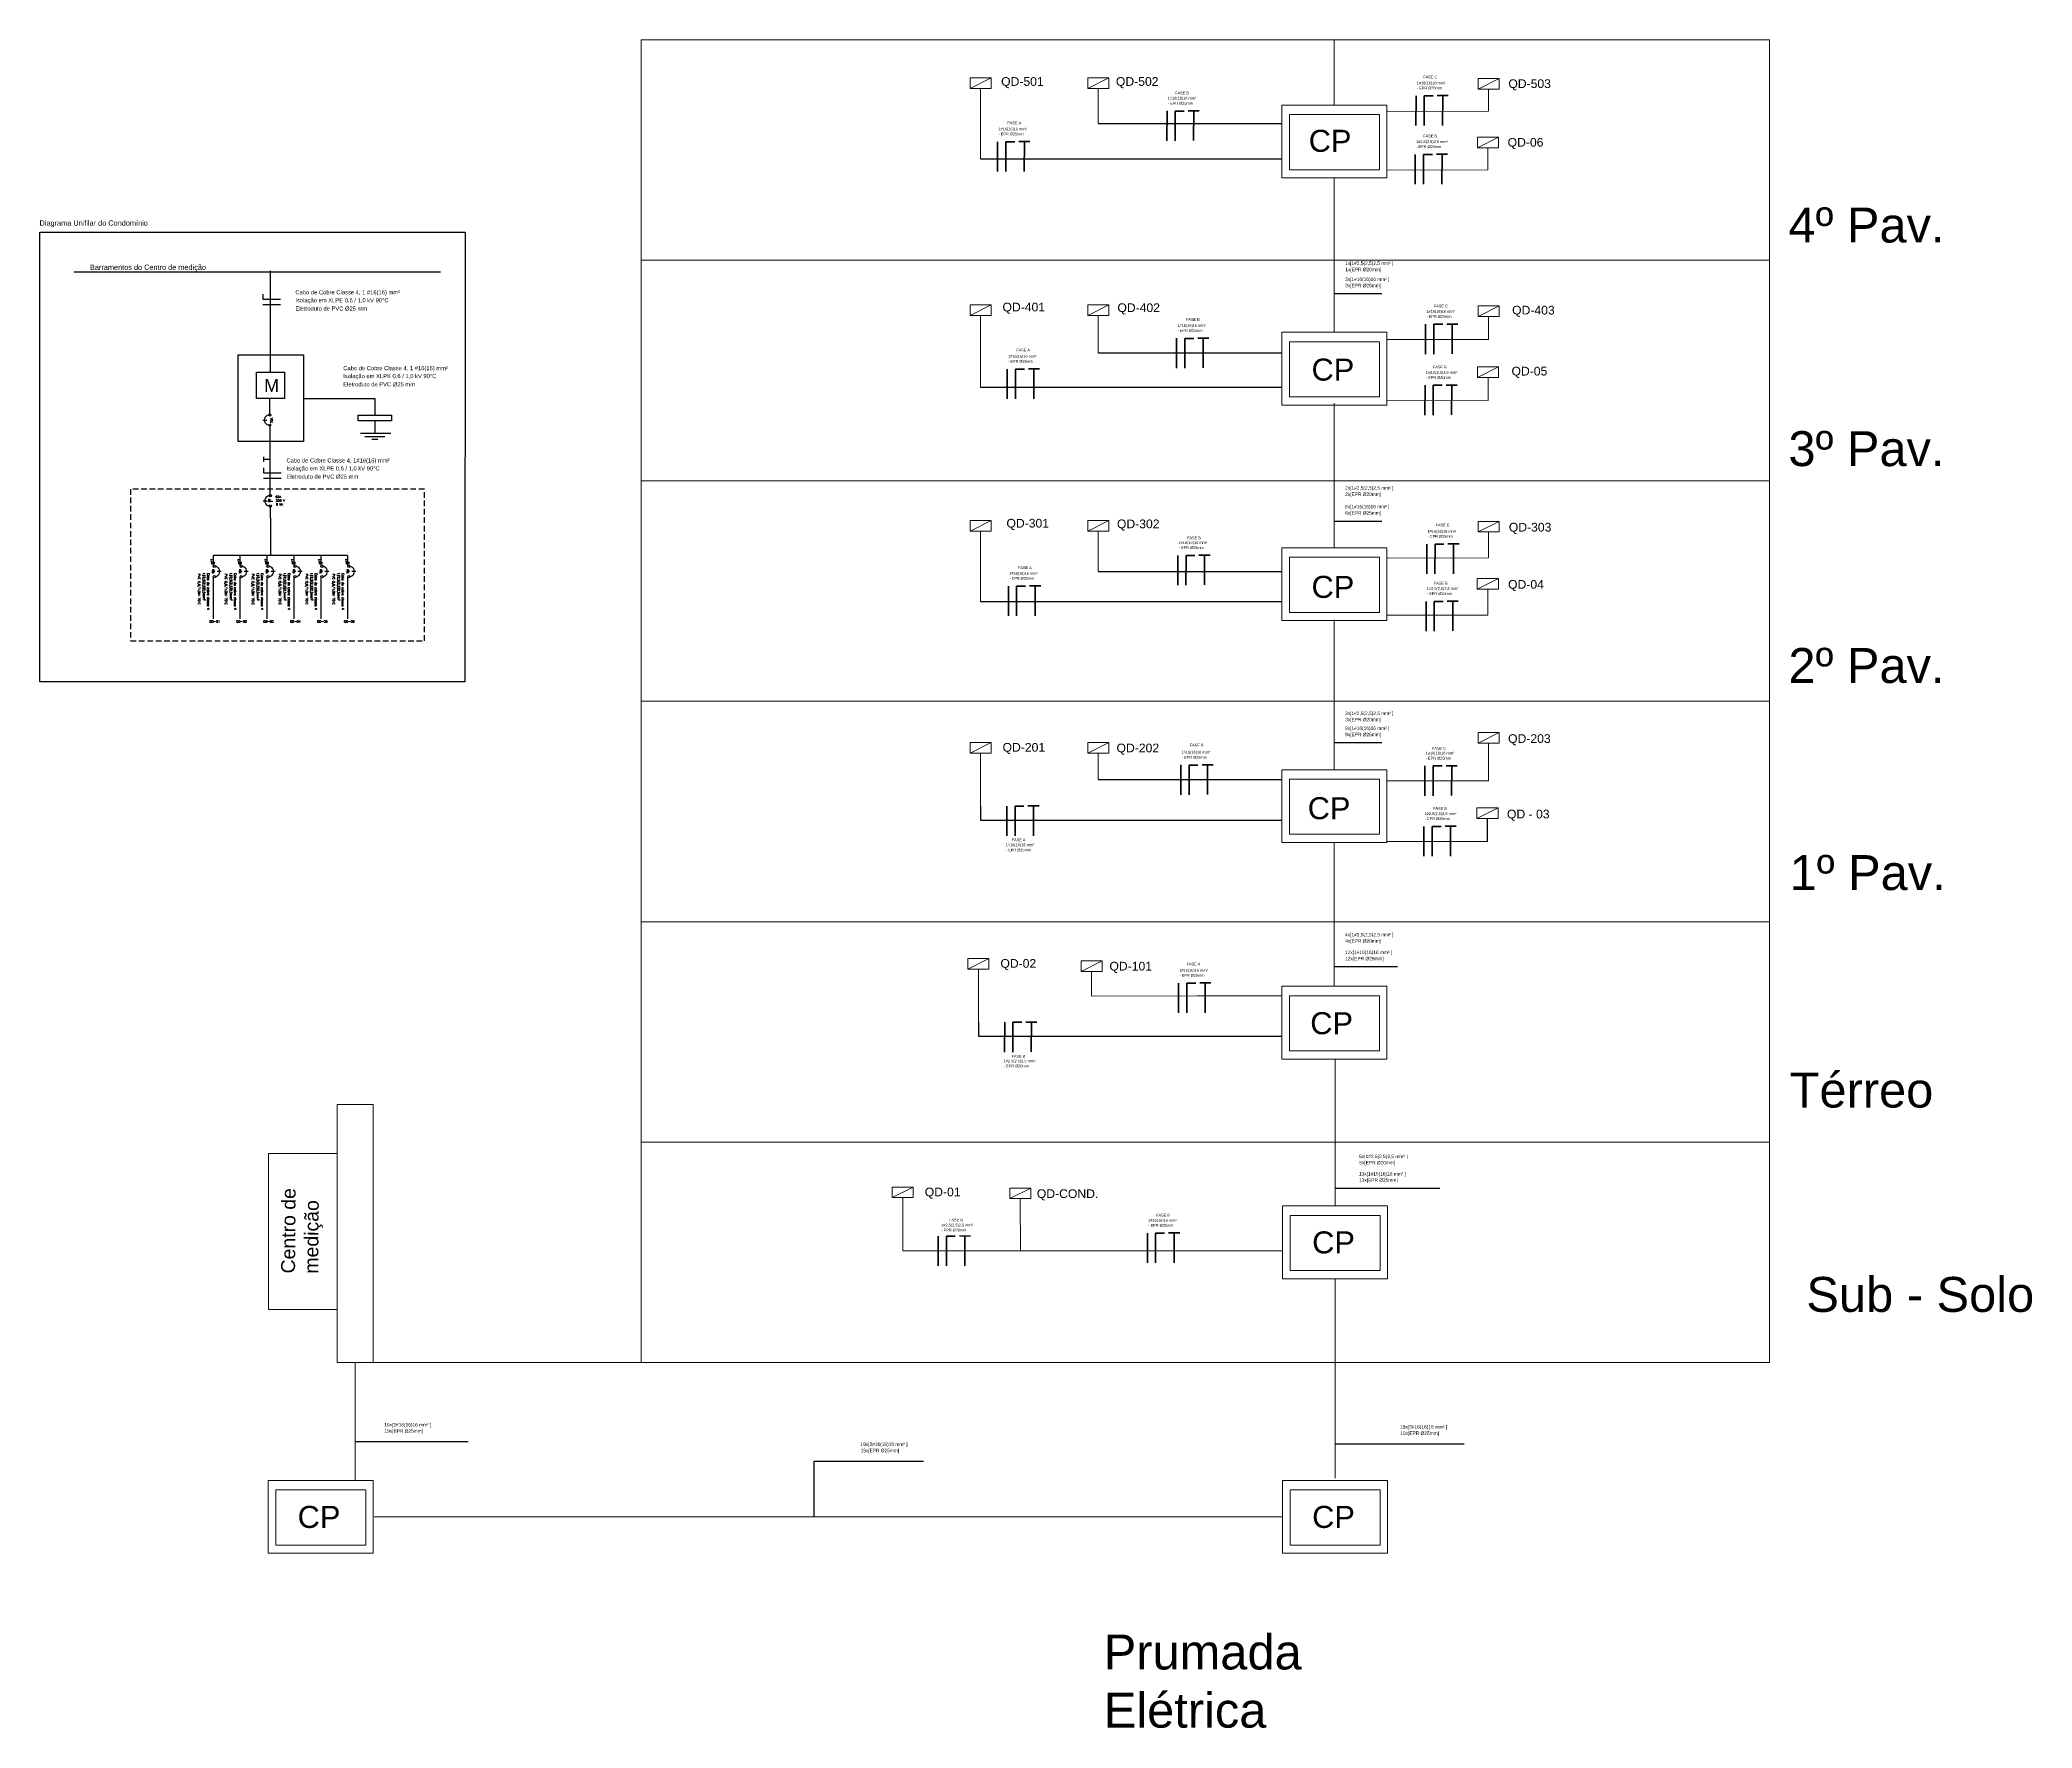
# Model space of a CAD drawing. Header units: millimetres. Extents: x 2991 to 3503, y 2795 to 2987.
# Drawn here: x 3152.8 to 3241.6, y 2794.7 to 2870 of the extents above; entities that cross this region are included whole.
import ezdxf

# ---------------------------------------------------------------- set-up
doc = ezdxf.new("R2010")
doc.units = ezdxf.units.MM
doc.linetypes.add('HIDDEN', pattern=[0.375, 0.25, -0.125])
for name, color, linetype in [('020', 4, 'Continuous'), ('ESCO_37_TOMADAS', 3, 'Continuous'), ('ESCO_50_ELET_ILUMINAÇÃO_TOMADAS', 1, 'Continuous'), ('ILUMINAÇÃO', 3, 'Continuous'), ('Pranchas', 3, 'Continuous'), ('PTF', 1, 'Continuous'), ('split', 210, 'Continuous'), ('TET', 172, 'Continuous')]:
    doc.layers.add(name, color=color, linetype=linetype)
doc.layers.add('IND', color=7, linetype='Continuous', lineweight=13)
doc.layers.add('LEGENDAS', color=7, linetype='Continuous', lineweight=20)
doc.styles.add('romans', font='romans')
doc.styles.get("Standard").update_dxf_attribs({"font": ''})
doc.styles.get('Standard').set_extended_font_data('Arial')

msp = doc.modelspace()

# ---------------------------------------------------------------- linework, layer by layer
at = {"color": 1, "lineweight": 60}
for p, q in [((3214.121, 2867.509), (3214.118, 2866.181)), ((3214.487, 2867.508), (3214.484, 2866.18)), ((3214.487, 2867.508), (3214.884, 2867.508)), ((3215.063, 2867.518), (3215.558, 2867.517)), ((3215.311, 2867.517), (3215.308, 2866.189)), ((3203.02, 2866.834), (3203.017, 2865.506)), ((3203.386, 2866.833), (3203.384, 2865.505)), ((3203.386, 2866.833), (3203.783, 2866.832)), ((3203.963, 2866.843), (3204.458, 2866.842)), ((3204.21, 2866.842), (3204.207, 2865.514)), ((3195.47, 2865.463), (3195.467, 2864.135)), ((3195.836, 2865.462), (3195.834, 2864.134)), ((3195.836, 2865.462), (3196.233, 2865.461)), ((3196.413, 2865.472), (3196.908, 2865.471)), ((3196.66, 2865.471), (3196.657, 2864.143)), ((3214.089, 2864.894), (3214.087, 2863.566)), ((3214.456, 2864.893), (3214.453, 2863.565)), ((3214.456, 2864.893), (3214.853, 2864.892)), ((3215.032, 2864.903), (3215.527, 2864.902)), ((3215.28, 2864.902), (3215.277, 2863.574)), ((3214.548, 2857.324), (3214.546, 2855.995)), ((3214.915, 2857.323), (3214.912, 2855.995)), ((3214.915, 2857.323), (3215.312, 2857.322)), ((3215.491, 2857.333), (3215.986, 2857.332)), ((3215.739, 2857.332), (3215.736, 2856.004)), ((3203.448, 2856.698), (3203.445, 2855.37)), ((3203.814, 2856.697), (3203.811, 2855.369)), ((3203.814, 2856.697), (3204.211, 2856.697)), ((3204.39, 2856.707), (3204.885, 2856.706)), ((3204.638, 2856.706), (3204.635, 2855.378)), ((3195.898, 2855.327), (3195.895, 2853.999)), ((3196.264, 2855.326), (3196.261, 2853.998)), ((3196.264, 2855.326), (3196.661, 2855.326)), ((3196.84, 2855.336), (3197.335, 2855.335)), ((3197.088, 2855.335), (3197.085, 2854.007)), ((3214.522, 2854.604), (3214.52, 2853.276)), ((3214.889, 2854.603), (3214.886, 2853.275)), ((3214.889, 2854.603), (3215.286, 2854.602)), ((3215.465, 2854.613), (3215.96, 2854.612)), ((3215.713, 2854.612), (3215.71, 2853.284)), ((3214.602, 2847.521), (3214.6, 2846.193)), ((3214.969, 2847.52), (3214.966, 2846.192)), ((3214.969, 2847.521), (3215.366, 2847.52)), ((3215.545, 2847.53), (3216.04, 2847.529)), ((3215.793, 2847.53), (3215.79, 2846.201)), ((3203.502, 2847.019), (3203.499, 2845.691)), ((3203.868, 2847.019), (3203.865, 2845.691)), ((3203.868, 2847.019), (3204.265, 2847.018)), ((3204.444, 2847.028), (3204.939, 2847.027)), ((3204.692, 2847.028), (3204.689, 2845.7)), ((3195.952, 2845.648), (3195.949, 2844.32)), ((3196.318, 2845.648), (3196.315, 2844.32)), ((3196.318, 2845.648), (3196.715, 2845.647)), ((3196.894, 2845.657), (3197.389, 2845.656)), ((3197.142, 2845.657), (3197.139, 2844.329)), ((3214.569, 2844.971), (3214.566, 2843.643)), ((3214.935, 2844.97), (3214.933, 2843.642)), ((3214.935, 2844.97), (3215.332, 2844.969)), ((3215.512, 2844.98), (3216.007, 2844.979)), ((3215.759, 2844.979), (3215.756, 2843.651)), ((3203.638, 2837.674), (3203.635, 2836.346)), ((3204.004, 2837.673), (3204.002, 2836.345)), ((3204.004, 2837.673), (3204.401, 2837.672)), ((3204.581, 2837.683), (3205.076, 2837.682)), ((3204.828, 2837.682), (3204.825, 2836.354)), ((3215.463, 2837.64), (3215.958, 2837.639)), ((3215.711, 2837.64), (3215.708, 2836.312)), ((3214.521, 2837.631), (3214.518, 2836.303)), ((3214.887, 2837.631), (3214.884, 2836.302)), ((3214.887, 2837.631), (3215.284, 2837.63)), ((3195.88, 2835.84), (3195.878, 2834.512)), ((3196.247, 2835.839), (3196.244, 2834.511)), ((3196.246, 2835.839), (3196.644, 2835.838)), ((3196.823, 2835.849), (3197.318, 2835.848)), ((3197.071, 2835.848), (3197.068, 2834.52)), ((3214.471, 2834.934), (3214.468, 2833.606)), ((3214.837, 2834.933), (3214.835, 2833.605)), ((3214.837, 2834.933), (3215.235, 2834.933)), ((3215.414, 2834.943), (3215.909, 2834.942)), ((3215.661, 2834.942), (3215.658, 2833.614)), ((3203.534, 2827.95), (3203.531, 2826.622)), ((3203.901, 2827.95), (3203.898, 2826.621)), ((3203.9, 2827.95), (3204.298, 2827.949)), ((3204.477, 2827.959), (3204.972, 2827.958)), ((3204.725, 2827.959), (3204.722, 2826.631)), ((3195.784, 2826.205), (3195.781, 2824.877)), ((3196.15, 2826.204), (3196.147, 2824.876)), ((3196.15, 2826.204), (3196.547, 2826.204)), ((3196.726, 2826.214), (3197.221, 2826.213)), ((3196.974, 2826.213), (3196.971, 2824.885)), ((3192.821, 2816.666), (3192.818, 2815.338)), ((3193.187, 2816.665), (3193.185, 2815.337)), ((3193.187, 2816.666), (3193.584, 2816.665)), ((3193.764, 2816.675), (3194.259, 2816.674)), ((3194.011, 2816.675), (3194.008, 2815.346)), ((3202.147, 2816.804), (3202.144, 2815.475)), ((3202.513, 2816.803), (3202.511, 2815.475)), ((3202.513, 2816.803), (3202.91, 2816.802)), ((3203.09, 2816.813), (3203.585, 2816.812)), ((3203.337, 2816.812), (3203.334, 2815.484))]:
    msp.add_line(p, q, dxfattribs=at)
at = {"color": 6}
for p, q in [((3162.713, 2853.056), (3162.897, 2853.056)), ((3162.733, 2849.454), (3162.917, 2849.454)), ((3163.054, 2848.697), (3163.054, 2849.207)), ((3166.492, 2847.012), (3160.492, 2847.012)), ((3160.492, 2847.012), (3160.492, 2846.532)), ((3161.692, 2847.012), (3161.692, 2846.532)), ((3162.892, 2847.012), (3162.892, 2846.532)), ((3164.092, 2847.012), (3164.092, 2846.532)), ((3165.292, 2847.012), (3165.292, 2846.532)), ((3166.492, 2847.012), (3166.492, 2846.532)), ((3160.492, 2846.068), (3160.492, 2844.192)), ((3160.861, 2846.307), (3160.677, 2846.307)), ((3161.692, 2846.068), (3161.692, 2844.192)), ((3162.061, 2846.307), (3161.877, 2846.307)), ((3162.892, 2846.068), (3162.892, 2844.192)), ((3163.261, 2846.307), (3163.077, 2846.307)), ((3164.092, 2846.068), (3164.092, 2844.192)), ((3164.461, 2846.307), (3164.277, 2846.307)), ((3165.292, 2846.068), (3165.292, 2844.192)), ((3165.661, 2846.307), (3165.477, 2846.307)), ((3166.492, 2846.068), (3166.492, 2844.192)), ((3166.861, 2846.307), (3166.677, 2846.307))]:
    msp.add_line(p, q, dxfattribs=at)
at = {"color": 7, "linetype": 'HIDDEN'}
for p, q in [((3169.914, 2849.977), (3156.816, 2849.977)), ((3156.816, 2849.977), (3156.816, 2843.217)), ((3169.914, 2843.217), (3169.914, 2849.977)), ((3156.816, 2843.217), (3169.914, 2843.217))]:
    msp.add_line(p, q, dxfattribs=at)
at = {"color": 7}
for centre in [(3163.026, 2853.284), (3163.026, 2852.827), (3163.046, 2849.682), (3163.046, 2849.225), (3160.548, 2846.532), (3161.748, 2846.532), (3162.948, 2846.532), (3164.148, 2846.532), (3165.348, 2846.532), (3166.548, 2846.532), (3160.548, 2846.076), (3161.748, 2846.076), (3162.948, 2846.076), (3164.148, 2846.076), (3165.348, 2846.076), (3166.548, 2846.076)]:
    msp.add_circle(centre, 0.0505, dxfattribs=at)
at = {"color": 4}
for centre, start, end in [((3163.007, 2853.056), 89.86556, 270.13403), ((3163.027, 2849.454), 89.86556, 270.13403), ((3160.568, 2846.304), 269.86556, 90.13403), ((3161.768, 2846.304), 269.86556, 90.13403), ((3162.968, 2846.304), 269.86556, 90.13403), ((3164.168, 2846.304), 269.86556, 90.13403), ((3165.368, 2846.304), 269.86556, 90.13403), ((3166.568, 2846.304), 269.86556, 90.13403)]:
    msp.add_arc(centre, 0.228, start, end, dxfattribs=at)
at = {"layer": '020', "lineweight": 9, "ltscale": 0.5}
for p, q in [((3194.239, 2867.843), (3195.176, 2868.313)), ((3195.176, 2868.313), (3194.239, 2868.313)), ((3194.239, 2868.313), (3194.239, 2867.843)), ((3194.239, 2867.843), (3195.176, 2867.843)), ((3195.176, 2867.843), (3195.176, 2868.313)), ((3199.485, 2867.843), (3200.422, 2868.313)), ((3200.422, 2868.313), (3199.485, 2868.313)), ((3199.485, 2868.313), (3199.485, 2867.843)), ((3199.485, 2867.843), (3200.422, 2867.843)), ((3200.422, 2867.843), (3200.422, 2868.313)), ((3216.888, 2867.805), (3217.825, 2868.275)), ((3217.825, 2868.275), (3216.888, 2868.275)), ((3216.888, 2868.275), (3216.888, 2867.805)), ((3217.825, 2867.805), (3217.825, 2868.275)), ((3216.888, 2867.805), (3217.825, 2867.805)), ((3216.856, 2865.19), (3217.793, 2865.66)), ((3217.793, 2865.66), (3216.856, 2865.66)), ((3216.856, 2865.66), (3216.856, 2865.19)), ((3216.856, 2865.19), (3217.793, 2865.19)), ((3217.793, 2865.19), (3217.793, 2865.66)), ((3194.239, 2857.715), (3195.176, 2858.185)), ((3195.176, 2858.185), (3194.239, 2858.185)), ((3194.239, 2858.185), (3194.239, 2857.715)), ((3195.176, 2857.715), (3195.176, 2858.185)), ((3199.485, 2857.715), (3200.422, 2858.185)), ((3200.422, 2858.185), (3199.485, 2858.185)), ((3199.485, 2858.185), (3199.485, 2857.715)), ((3200.422, 2857.715), (3200.422, 2858.185)), ((3216.888, 2857.676), (3217.825, 2858.146)), ((3217.825, 2858.146), (3216.888, 2858.146)), ((3216.888, 2858.146), (3216.888, 2857.676)), ((3217.825, 2857.676), (3217.825, 2858.146)), ((3194.239, 2857.715), (3195.176, 2857.715)), ((3199.485, 2857.715), (3200.422, 2857.715)), ((3216.888, 2857.676), (3217.825, 2857.676)), ((3216.862, 2854.957), (3217.799, 2855.427)), ((3217.799, 2855.427), (3216.862, 2855.427)), ((3216.862, 2855.427), (3216.862, 2854.957)), ((3217.799, 2854.957), (3217.799, 2855.427)), ((3216.862, 2854.957), (3217.799, 2854.957)), ((3194.239, 2848.104), (3195.176, 2848.574)), ((3195.176, 2848.574), (3194.239, 2848.574)), ((3194.239, 2848.574), (3194.239, 2848.104)), ((3195.176, 2848.104), (3195.176, 2848.574)), ((3199.485, 2848.104), (3200.422, 2848.574)), ((3200.422, 2848.574), (3199.485, 2848.574)), ((3199.485, 2848.574), (3199.485, 2848.104)), ((3200.422, 2848.104), (3200.422, 2848.574)), ((3216.888, 2848.066), (3217.825, 2848.536)), ((3217.825, 2848.536), (3216.888, 2848.536)), ((3216.888, 2848.536), (3216.888, 2848.066)), ((3217.825, 2848.066), (3217.825, 2848.536)), ((3194.239, 2848.104), (3195.176, 2848.104)), ((3199.485, 2848.104), (3200.422, 2848.104)), ((3216.888, 2848.066), (3217.825, 2848.066)), ((3216.854, 2845.516), (3217.791, 2845.986)), ((3217.791, 2845.986), (3216.854, 2845.986)), ((3216.854, 2845.986), (3216.854, 2845.516)), ((3217.791, 2845.516), (3217.791, 2845.986)), ((3216.854, 2845.516), (3217.791, 2845.516)), ((3194.239, 2838.209), (3195.176, 2838.679)), ((3195.176, 2838.679), (3194.239, 2838.679)), ((3194.239, 2838.679), (3194.239, 2838.209)), ((3195.176, 2838.209), (3195.176, 2838.679)), ((3199.485, 2838.209), (3200.422, 2838.679)), ((3200.422, 2838.679), (3199.485, 2838.679)), ((3199.485, 2838.679), (3199.485, 2838.209)), ((3200.422, 2838.209), (3200.422, 2838.679)), ((3216.888, 2838.654), (3217.825, 2839.124)), ((3217.825, 2839.124), (3216.888, 2839.124)), ((3216.888, 2839.124), (3216.888, 2838.654)), ((3216.888, 2838.654), (3217.825, 2838.654)), ((3217.825, 2838.654), (3217.825, 2839.124)), ((3194.239, 2838.209), (3195.176, 2838.209)), ((3199.485, 2838.209), (3200.422, 2838.209)), ((3216.839, 2835.289), (3217.777, 2835.759)), ((3217.777, 2835.759), (3216.839, 2835.759)), ((3216.839, 2835.759), (3216.839, 2835.289)), ((3216.839, 2835.289), (3217.777, 2835.289)), ((3217.777, 2835.289), (3217.777, 2835.759)), ((3194.143, 2828.574), (3195.08, 2829.044)), ((3195.08, 2829.044), (3194.143, 2829.044)), ((3194.143, 2829.044), (3194.143, 2828.574)), ((3195.08, 2828.574), (3195.08, 2829.044)), ((3199.192, 2828.467), (3200.129, 2828.937)), ((3200.129, 2828.937), (3199.192, 2828.937)), ((3199.192, 2828.937), (3199.192, 2828.467)), ((3200.129, 2828.467), (3200.129, 2828.937)), ((3194.143, 2828.574), (3195.08, 2828.574)), ((3199.192, 2828.467), (3200.129, 2828.467)), ((3190.77, 2818.384), (3191.707, 2818.854)), ((3191.707, 2818.854), (3190.77, 2818.854)), ((3190.77, 2818.854), (3190.77, 2818.384)), ((3190.77, 2818.384), (3191.707, 2818.384)), ((3191.707, 2818.384), (3191.707, 2818.854)), ((3196.008, 2818.341), (3196.945, 2818.811)), ((3196.945, 2818.811), (3196.008, 2818.811)), ((3196.008, 2818.811), (3196.008, 2818.341)), ((3196.008, 2818.341), (3196.945, 2818.341)), ((3196.945, 2818.341), (3196.945, 2818.811))]:
    msp.add_line(p, q, dxfattribs=at)
at = {"layer": 'ESCO_37_TOMADAS'}
for p, q in [((3154.291, 2859.66), (3170.628, 2859.66)), ((3163.055, 2855.196), (3163.055, 2859.709)), ((3162.717, 2858.66), (3162.717, 2858.441)), ((3162.717, 2858.441), (3163.505, 2858.441)), ((3162.717, 2858.201), (3163.505, 2858.201)), ((3163.026, 2853.284), (3163.026, 2854.022)), ((3162.746, 2851.414), (3162.746, 2851.304)), ((3162.746, 2851.304), (3163.027, 2851.304)), ((3162.746, 2850.918), (3162.746, 2850.7)), ((3162.746, 2850.7), (3163.534, 2850.7)), ((3162.746, 2850.459), (3163.534, 2850.459)), ((3163.054, 2848.697), (3163.054, 2847.012)), ((3160.411, 2846.794), (3160.411, 2846.852)), ((3160.492, 2846.823), (3160.411, 2846.823)), ((3160.411, 2846.823), (3160.411, 2846.794)), ((3160.411, 2846.76), (3160.411, 2846.715)), ((3160.411, 2846.715), (3160.574, 2846.715)), ((3160.411, 2846.665), (3160.574, 2846.665)), ((3161.611, 2846.794), (3161.611, 2846.852)), ((3161.692, 2846.823), (3161.611, 2846.823)), ((3161.611, 2846.823), (3161.611, 2846.794)), ((3161.611, 2846.76), (3161.611, 2846.715)), ((3161.611, 2846.715), (3161.774, 2846.715)), ((3161.611, 2846.665), (3161.774, 2846.665)), ((3162.811, 2846.794), (3162.811, 2846.852)), ((3162.892, 2846.823), (3162.811, 2846.823)), ((3162.811, 2846.823), (3162.811, 2846.794)), ((3162.811, 2846.76), (3162.811, 2846.715)), ((3162.811, 2846.715), (3162.974, 2846.715)), ((3162.811, 2846.665), (3162.974, 2846.665)), ((3164.011, 2846.794), (3164.011, 2846.852)), ((3164.092, 2846.823), (3164.011, 2846.823)), ((3164.011, 2846.823), (3164.011, 2846.794)), ((3164.011, 2846.76), (3164.011, 2846.715)), ((3164.011, 2846.715), (3164.174, 2846.715)), ((3164.011, 2846.665), (3164.174, 2846.665)), ((3165.211, 2846.794), (3165.211, 2846.852)), ((3165.292, 2846.823), (3165.211, 2846.823)), ((3165.211, 2846.823), (3165.211, 2846.794)), ((3165.211, 2846.76), (3165.211, 2846.715)), ((3165.211, 2846.715), (3165.374, 2846.715)), ((3165.211, 2846.665), (3165.374, 2846.665)), ((3166.411, 2846.794), (3166.411, 2846.852)), ((3166.492, 2846.823), (3166.411, 2846.823)), ((3166.411, 2846.823), (3166.411, 2846.794)), ((3166.411, 2846.76), (3166.411, 2846.715)), ((3166.411, 2846.715), (3166.574, 2846.715)), ((3166.411, 2846.665), (3166.574, 2846.665))]:
    msp.add_line(p, q, dxfattribs=at)
msp.add_lwpolyline([(3161.619, 2855.966), (3164.529, 2855.966), (3164.529, 2852.097), (3161.619, 2852.097)], close=True, dxfattribs=at)
at = {"layer": 'ESCO_37_TOMADAS', "color": 7}
msp.add_lwpolyline([(3162.429, 2855.196), (3163.681, 2855.196), (3163.681, 2854.022), (3162.429, 2854.022)], close=True, dxfattribs=at)
at = {"layer": 'ILUMINAÇÃO', "color": 3}
for p, q in [((3210.477, 2858.691), (3212.597, 2858.691)), ((3210.477, 2848.549), (3212.597, 2848.549)), ((3210.477, 2838.673), (3212.597, 2838.673)), ((3210.477, 2828.683), (3213.295, 2828.683)), ((3210.511, 2818.806), (3215.189, 2818.806)), ((3166.826, 2807.518), (3171.871, 2807.518)), ((3187.298, 2804.152), (3187.298, 2806.635)), ((3187.298, 2806.635), (3192.172, 2806.635)), ((3210.511, 2807.411), (3216.264, 2807.411))]:
    msp.add_line(p, q, dxfattribs=at)
at = {"layer": 'ILUMINAÇÃO', "color": 0}
msp.add_line((3217.308, 2834.264), (3217.308, 2835.289), dxfattribs=at)
at = {"layer": 'IND'}
for p, q in [((3210.477, 2867.098), (3210.477, 2870.006)), ((3194.708, 2864.696), (3194.708, 2867.843)), ((3199.953, 2866.279), (3199.953, 2867.843)), ((3217.356, 2866.823), (3217.356, 2867.805)), ((3212.847, 2866.816), (3217.356, 2866.823)), ((3217.325, 2864.208), (3217.325, 2865.19)), ((3210.477, 2856.969), (3210.477, 2863.874)), ((3212.816, 2864.201), (3217.325, 2864.208)), ((3194.708, 2854.515), (3194.708, 2857.715)), ((3199.953, 2856.052), (3199.953, 2857.715)), ((3217.356, 2856.645), (3217.356, 2857.676)), ((3212.847, 2856.638), (3217.356, 2856.645)), ((3217.33, 2853.925), (3217.33, 2854.957)), ((3210.477, 2847.359), (3210.477, 2853.806)), ((3212.821, 2853.918), (3217.33, 2853.925)), ((3194.708, 2844.959), (3194.708, 2848.104)), ((3199.953, 2846.308), (3199.953, 2848.104)), ((3217.356, 2846.911), (3217.356, 2848.066)), ((3212.847, 2846.903), (3217.356, 2846.911)), ((3217.323, 2844.36), (3217.323, 2845.516)), ((3210.477, 2837.463), (3210.477, 2844.142)), ((3212.813, 2844.353), (3217.323, 2844.36)), ((3217.356, 2836.961), (3217.356, 2838.654)), ((3194.708, 2835.84), (3194.708, 2838.209)), ((3199.953, 2837.024), (3199.953, 2838.209)), ((3212.848, 2836.961), (3217.358, 2836.961)), ((3210.477, 2827.807), (3210.477, 2834.216)), ((3212.816, 2834.264), (3217.308, 2834.264)), ((3194.611, 2826.205), (3194.611, 2828.574)), ((3199.661, 2827.372), (3199.661, 2828.467)), ((3199.661, 2827.372), (3204.352, 2827.38)), ((3204.352, 2827.38), (3208.138, 2827.38)), ((3210.511, 2818.016), (3210.511, 2824.56)), ((3167.625, 2822.535), (3166.027, 2822.535)), ((3166.027, 2822.535), (3166.027, 2811.027)), ((3167.625, 2811.027), (3167.625, 2822.535)), ((3162.973, 2816.781), (3162.973, 2820.357)), ((3164.697, 2820.357), (3162.973, 2820.357)), ((3164.697, 2820.357), (3166.027, 2820.357)), ((3191.238, 2816.015), (3191.238, 2818.384)), ((3196.487, 2816.015), (3196.477, 2818.341)), ((3162.973, 2816.781), (3162.973, 2813.404)), ((3191.238, 2816.015), (3208.148, 2816.015)), ((3210.511, 2814.769), (3210.511, 2805.874)), ((3164.697, 2813.404), (3162.973, 2813.404)), ((3164.697, 2813.404), (3166.027, 2813.404)), ((3166.027, 2811.027), (3167.625, 2811.027)), ((3166.826, 2811.027), (3166.826, 2805.776)), ((3179.584, 2811.027), (3167.625, 2811.027)), ((3208.172, 2804.152), (3167.672, 2804.152))]:
    msp.add_line(p, q, dxfattribs=at)
for points in [[(3179.584, 2870.006), (3229.886, 2870.006), (3229.886, 2860.176), (3179.584, 2860.176)], [(3179.584, 2860.176), (3229.886, 2860.176), (3229.886, 2850.346), (3179.584, 2850.346)], [(3179.584, 2850.346), (3229.886, 2850.346), (3229.886, 2840.517), (3179.584, 2840.517)], [(3179.584, 2840.517), (3229.886, 2840.517), (3229.886, 2830.687), (3179.584, 2830.687)], [(3179.584, 2830.687), (3229.886, 2830.687), (3229.886, 2820.857), (3179.584, 2820.857)], [(3179.584, 2820.857), (3229.886, 2820.857), (3229.886, 2811.027), (3179.584, 2811.027)]]:
    msp.add_lwpolyline(points, close=True, dxfattribs=at)
at = {"layer": 'IND', "color": 3}
for points in [[(3208.138, 2867.098), (3212.816, 2867.098), (3212.816, 2863.851), (3208.138, 2863.851)], [(3208.479, 2866.677), (3212.49, 2866.677), (3212.49, 2864.217), (3208.479, 2864.217)], [(3208.138, 2856.969), (3212.816, 2856.969), (3212.816, 2853.722), (3208.138, 2853.722)], [(3208.479, 2856.548), (3212.49, 2856.548), (3212.49, 2854.089), (3208.479, 2854.089)], [(3208.138, 2847.359), (3212.816, 2847.359), (3212.816, 2844.112), (3208.138, 2844.112)], [(3208.479, 2846.938), (3212.49, 2846.938), (3212.49, 2844.479), (3208.479, 2844.479)], [(3208.138, 2837.463), (3212.816, 2837.463), (3212.816, 2834.216), (3208.138, 2834.216)], [(3208.479, 2837.042), (3212.49, 2837.042), (3212.49, 2834.583), (3208.479, 2834.583)], [(3208.138, 2827.807), (3212.816, 2827.807), (3212.816, 2824.56), (3208.138, 2824.56)], [(3208.479, 2827.386), (3212.49, 2827.386), (3212.49, 2824.927), (3208.479, 2824.927)], [(3208.172, 2818.016), (3212.85, 2818.016), (3212.85, 2814.769), (3208.172, 2814.769)], [(3208.513, 2817.595), (3212.524, 2817.595), (3212.524, 2815.136), (3208.513, 2815.136)], [(3162.947, 2805.776), (3167.625, 2805.776), (3167.625, 2802.529), (3162.947, 2802.529)], [(3208.172, 2805.776), (3212.85, 2805.776), (3212.85, 2802.529), (3208.172, 2802.529)], [(3163.289, 2805.355), (3167.299, 2805.355), (3167.299, 2802.896), (3163.289, 2802.896)], [(3208.513, 2805.355), (3212.524, 2805.355), (3212.524, 2802.896), (3208.513, 2802.896)]]:
    msp.add_lwpolyline(points, close=True, dxfattribs=at)
at = {"layer": 'Pranchas'}
for p, q in [((3163.026, 2852.827), (3163.027, 2849.682)), ((3162.746, 2851.414), (3162.746, 2851.186))]:
    msp.add_line(p, q, dxfattribs=at)
at = {"layer": 'PTF', "color": 6}
for p, q in [((3164.529, 2854.022), (3167.706, 2854.022)), ((3167.706, 2854.022), (3167.706, 2853.271)), ((3167.706, 2853.015), (3167.706, 2852.467))]:
    msp.add_line(p, q, dxfattribs=at)
at = {"layer": 'PTF'}
msp.add_lwpolyline([(3152.774, 2861.431), (3171.728, 2861.431), (3171.723, 2841.378), (3152.773, 2841.378)], close=True, dxfattribs=at)
at = {"layer": 'PTF', "color": 6}
msp.add_lwpolyline([(3166.959, 2853.271), (3168.452, 2853.271), (3168.452, 2853.015), (3166.959, 2853.015)], close=True, dxfattribs=at)
at = {"layer": 'split'}
for p, q in [((3167.06, 2852.467), (3168.414, 2852.467)), ((3167.259, 2852.315), (3168.148, 2852.315)), ((3167.566, 2852.2), (3167.844, 2852.2))]:
    msp.add_line(p, q, dxfattribs=at)
at = {"layer": 'TET', "color": 0}
for p, q in [((3199.953, 2866.279), (3208.138, 2866.279)), ((3194.708, 2864.696), (3208.138, 2864.696)), ((3199.953, 2856.052), (3208.138, 2856.052)), ((3194.708, 2854.515), (3208.138, 2854.515)), ((3199.953, 2846.308), (3208.138, 2846.308)), ((3194.708, 2844.959), (3208.138, 2844.959)), ((3199.953, 2837.024), (3208.138, 2837.024)), ((3194.708, 2835.84), (3194.708, 2835.215)), ((3194.708, 2835.215), (3208.138, 2835.215)), ((3194.611, 2826.205), (3194.611, 2825.58)), ((3194.611, 2825.58), (3208.138, 2825.58))]:
    msp.add_line(p, q, dxfattribs=at)

# ---------------------------------------------------------------- texts
at = {"color": 7, "style": 'romans'}
for s, rotation, p in [('70A', 90, (3163.156, 2852.908)), ('PVC 0,6/1.0kV 70ºC', 270, (3159.825, 2846.202)), ('1#2,5(2,5)2,5mm²', 270, (3160.044, 2846.253)), ('Cabo de cobre classe 4', 270, (3160.233, 2846.232)), ('PVC 0,6/1.0kV 70ºC', 270, (3161.025, 2846.202)), ('1#2,5(2,5)2,5mm²', 270, (3161.244, 2846.253)), ('Cabo de cobre classe 4', 270, (3161.433, 2846.232)), ('PVC 0,6/1.0kV 70ºC', 270, (3162.225, 2846.202)), ('1#2,5(2,5)2,5mm²', 270, (3162.444, 2846.253)), ('Cabo de cobre classe 4', 270, (3162.633, 2846.232)), ('PVC 0,6/1.0kV 70ºC', 270, (3163.425, 2846.202)), ('1#2,5(2,5)2,5mm²', 270, (3163.644, 2846.253)), ('Cabo de cobre classe 4', 270, (3163.833, 2846.232)), ('PVC 0,6/1.0kV 70ºC', 270, (3164.625, 2846.202)), ('1#2,5(2,5)2,5mm²', 270, (3164.844, 2846.253)), ('Cabo de cobre classe 4', 270, (3165.033, 2846.232)), ('PVC 0,6/1.0kV 70ºC', 270, (3165.825, 2846.202)), ('1#2,5(2,5)2,5mm²', 270, (3166.044, 2846.253)), ('Cabo de cobre classe 4', 270, (3166.233, 2846.232))]:
    msp.add_text(s, height=0.1, rotation=rotation, dxfattribs=at).set_placement(p)
for s, height, p in [('DR', 0.0477, (3162.96, 2849.473)), ('30mA', 0.0477, (3162.962, 2849.406)), ('63A', 0.1, (3163.279, 2849.582)), ('230 V', 0.1, (3163.29, 2849.415)), ('6 kA', 0.1, (3163.3, 2849.25)), ('230V', 0.0391, (3160.444, 2846.288)), ('6kA', 0.0391, (3160.45, 2846.229)), ('25A', 0.0391, (3160.456, 2846.355)), ('230V', 0.0391, (3161.644, 2846.288)), ('6kA', 0.0391, (3161.65, 2846.229)), ('25A', 0.0391, (3161.656, 2846.355)), ('230V', 0.0391, (3162.844, 2846.288)), ('6kA', 0.0391, (3162.85, 2846.229)), ('20A', 0.0391, (3162.856, 2846.355)), ('230V', 0.0391, (3164.044, 2846.288)), ('6kA', 0.0391, (3164.05, 2846.229)), ('20A', 0.0391, (3164.056, 2846.355)), ('230V', 0.0391, (3165.244, 2846.288)), ('6kA', 0.0391, (3165.25, 2846.229)), ('20A', 0.0391, (3165.256, 2846.355)), ('230V', 0.0391, (3166.444, 2846.288)), ('6kA', 0.0391, (3166.45, 2846.229)), ('20A', 0.0391, (3166.456, 2846.355)), ('QD-01', 0.1, (3160.331, 2844.022)), ('QD-02', 0.1, (3161.531, 2844.022)), ('QD-03', 0.1, (3162.731, 2844.022)), ('QD-04', 0.1, (3163.931, 2844.022)), ('QD-05', 0.1, (3165.131, 2844.022)), ('QD-06', 0.1, (3166.331, 2844.022))]:
    msp.add_text(s, height=height, dxfattribs=at).set_placement(p)
at = {"layer": 'ESCO_37_TOMADAS'}
for s, height, p in [('Barramentos do Centro de medição', 0.23361, (3155.009, 2859.75)), ('M', 0.579, (3162.767, 2854.308))]:
    msp.add_text(s, height=height, dxfattribs=at).set_placement(p)
at = {"layer": 'ESCO_50_ELET_ILUMINAÇÃO_TOMADAS'}
msp.add_text('Diagrama Unifilar do Condomínio', height=0.23361, dxfattribs=at).set_placement((3152.76, 2861.723))
at = {"layer": 'IND'}
for s, p in [('QD-501', (3195.625, 2867.955)), ('QD-502', (3200.743, 2867.955)), ('QD-503', (3218.237, 2867.858)), ('QD-06', (3218.205, 2865.243)), ('QD-401', (3195.687, 2857.897)), ('QD-402', (3200.809, 2857.869)), ('QD-403', (3218.404, 2857.76)), ('QD-05', (3218.378, 2855.04)), ('QD-301', (3195.863, 2848.259)), ('QD-302', (3200.788, 2848.231)), ('QD-303', (3218.258, 2848.083)), ('QD-04', (3218.224, 2845.533)), ('QD-201', (3195.69, 2838.268)), ('QD-202', (3200.77, 2838.239)), ('QD-203', (3218.225, 2838.658)), ('QD - 03', (3218.177, 2835.293)), ('QD-02', (3195.593, 2828.633)), ('QD-101', (3200.454, 2828.51)), ('QD-01', (3192.22, 2818.443)), ('QD-COND.', (3197.218, 2818.368))]:
    msp.add_text(s, height=0.3881, dxfattribs=at).set_placement(p)
at = {"layer": 'IND', "color": 3, "attachment_point": 1}
for s, width, gutter_width, insert, char_height in [('CP', 2.76471, 4.907, (3209.338, 2865.994), 0.9815), ('4º Pav.', 11.38353, 7.784, (3230.722, 2862.528), 1.5569), ('CP', 2.76471, 4.907, (3209.463, 2855.795), 0.9815), ('3º Pav.', 11.38353, 7.784, (3230.722, 2852.558), 1.5569), ('CP', 2.76471, 4.907, (3209.463, 2846.107), 0.9815), ('2º Pav.', 11.38353, 7.784, (3230.722, 2842.89), 1.5569), ('CP', 2.76471, 4.907, (3209.293, 2836.239), 0.9815), ('1º Pav.', 11.38353, 7.784, (3230.776, 2833.656), 1.5569), ('CP', 2.76471, 4.907, (3209.406, 2826.653), 0.9815), ('Térreo', 11.38353, 7.784, (3230.776, 2823.959), 1.5569), ('CP', 2.76471, 4.907, (3209.491, 2816.88), 0.9815), ('Sub - Solo', 11.38353, 7.784, (3231.524, 2814.848), 1.5569), ('CP', 2.76471, 4.907, (3164.266, 2804.64), 0.9815), ('CP', 2.76471, 4.907, (3209.491, 2804.64), 0.9815), ('Prumada Elétrica', 11.38353, 7.784, (3200.2, 2798.905), 1.5569)]:
    msp.add_mtext_dynamic_manual_height_columns(s, width=width, gutter_width=gutter_width, heights=[0], dxfattribs=dict(at, insert=insert, char_height=char_height))
at = {"layer": 'IND', "insert": (3163.526, 2815.007), "char_height": 0.62022, "attachment_point": 1, "rotation": 89.56722}
msp.add_mtext_dynamic_manual_height_columns('Centro de medição', width=4.11084, gutter_width=3.101, heights=[0], dxfattribs=at)
at = {"layer": 'LEGENDAS', "linetype": 'HIDDEN'}
for s, height, p in [('1#16(16)16 mm² ', 0.12315, (3214.152, 2868.019)), ('- EPR %%C25mm', 0.12315, (3214.158, 2867.793)), ('FASE C', 0.1232, (3214.446, 2868.286)), ('1#16(16)16 mm² ', 0.12315, (3203.051, 2867.344)), ('- EPR %%C25mm', 0.12315, (3203.057, 2867.118)), ('FASE B', 0.1232, (3203.389, 2867.575)), ('1#16(16)16 mm² ', 0.12315, (3195.501, 2865.973)), ('FASE A', 0.1232, (3195.905, 2866.243)), ('- EPR %%C25mm', 0.12315, (3195.507, 2865.747)), ('1#2,5(2,5)2,5 mm² ', 0.12315, (3214.121, 2865.404)), ('- EPR %%C20mm', 0.12315, (3214.127, 2865.178)), ('FASE B', 0.1232, (3214.447, 2865.656)), ('1x[1#2,5(2,5)2,5 mm² ]', 0.15282, (3210.958, 2859.971)), ('1x[EPR %%C20mm]', 0.15282, (3210.966, 2859.691)), ('3x[1#16(16)16 mm² ]', 0.15282, (3210.956, 2859.256)), ('3x[EPR %%C25mm]', 0.15282, (3210.964, 2858.976)), ('FASE C', 0.1232, (3214.913, 2858.078)), ('1#16(16)16 mm² ', 0.12315, (3203.479, 2857.208)), ('FASE B', 0.1232, (3203.867, 2857.474)), ('1#16(16)16 mm² ', 0.12315, (3214.58, 2857.834)), ('- EPR %%C25mm', 0.12315, (3214.586, 2857.608)), ('- EPR %%C25mm', 0.12315, (3203.485, 2856.982)), ('1#16(16)16 mm² ', 0.12315, (3195.929, 2855.837)), ('- EPR %%C25mm', 0.12315, (3195.935, 2855.611)), ('FASE A', 0.1232, (3196.297, 2856.112)), ('FASE B', 0.1232, (3214.873, 2855.353)), ('1#2,5(2,5)2,5 mm² ', 0.12315, (3214.554, 2855.114)), ('- EPR %%C20mm', 0.12315, (3214.56, 2854.888)), ('2x[1#2,5(2,5)2,5 mm² ]', 0.15282, (3210.956, 2849.951)), ('6x[1#16(16)16 mm² ]', 0.15282, (3210.956, 2849.115)), ('2x[EPR %%C20mm]', 0.15282, (3210.964, 2849.671)), ('6x[EPR %%C25mm]', 0.15282, (3210.964, 2848.834)), ('FASE C', 0.1232, (3214.991, 2848.312)), ('1#16(16)16 mm² ', 0.12315, (3203.533, 2847.53)), ('- EPR %%C25mm', 0.12315, (3203.539, 2847.304)), ('FASE B', 0.1232, (3203.915, 2847.739)), ('1#16(16)16 mm² ', 0.12315, (3214.634, 2848.031)), ('- EPR %%C25mm', 0.12315, (3214.64, 2847.806)), ('FASE A', 0.1232, (3196.378, 2846.41)), ('1#16(16)16 mm² ', 0.12315, (3195.983, 2846.159)), ('- EPR %%C25mm', 0.12315, (3195.989, 2845.933)), ('FASE B', 0.1232, (3214.917, 2845.718)), ('1#2,5(2,5)2,5 mm² ', 0.12315, (3214.6, 2845.481)), ('- EPR %%C20mm', 0.12315, (3214.606, 2845.255)), ('3x[1#2,5(2,5)2,5 mm² ]', 0.15282, (3210.956, 2839.904)), ('3x[EPR %%C20mm]', 0.15282, (3210.964, 2839.624)), ('FASE B', 0.1232, (3204.034, 2838.5)), ('9x[1#16(16)16 mm² ]', 0.15282, (3210.956, 2839.238)), ('9x[EPR %%C25mm]', 0.15282, (3210.964, 2838.958)), ('1#16(16)16 mm² ', 0.12315, (3203.669, 2838.184)), ('- EPR %%C25mm', 0.12315, (3203.675, 2837.958)), ('1#16(16)16 mm² ', 0.12315, (3214.552, 2838.142)), ('- EPR %%C25mm', 0.12315, (3214.558, 2837.916)), ('FASE C', 0.1232, (3214.831, 2838.359)), ('1#2,5(2,5)2,5 mm² ', 0.12315, (3214.502, 2835.444)), ('- EPR %%C20mm', 0.12315, (3214.508, 2835.218)), ('FASE B', 0.1232, (3214.88, 2835.672)), ('1#16(16)16 mm² ', 0.12315, (3195.833, 2834.053)), ('FASE A', 0.1232, (3196.096, 2834.274)), ('- EPR %%C25mm', 0.12315, (3195.839, 2833.827)), ('4x[1#2,5(2,5)2,5 mm² ]', 0.15282, (3210.956, 2830.033)), ('4x[EPR %%C20mm]', 0.15282, (3210.964, 2829.753)), ('FASE A', 0.1232, (3203.89, 2828.738)), ('12x[1#16(16)16 mm² ]', 0.15282, (3210.956, 2829.248)), ('12x[EPR %%C25mm]', 0.15282, (3210.964, 2828.968)), ('1#16(16)16 mm² ', 0.12315, (3203.565, 2828.461)), ('- EPR %%C25mm', 0.12315, (3203.572, 2828.235)), ('1#2,5(2,5)2,5 mm² ', 0.12315, (3195.736, 2824.419)), ('- EPR %%C20mm', 0.12315, (3195.743, 2824.193)), ('FASE B', 0.1232, (3196.09, 2824.627)), ('5x[1#2,5(2,5)2,5 mm² ]', 0.15282, (3211.586, 2820.146)), ('5x[EPR %%C20mm]', 0.15282, (3211.594, 2819.866)), ('13x[1#16(16)16 mm² ]', 0.15282, (3211.574, 2819.371)), ('13x[EPR %%C25mm]', 0.15282, (3211.582, 2819.091)), ('1#2,5(2,5)2,5 mm² ', 0.12315, (3192.95, 2817.101)), ('FASE B', 0.1232, (3193.307, 2817.331)), ('1#16(16)16 mm² ', 0.12315, (3202.178, 2817.314)), ('- EPR %%C25mm', 0.12315, (3202.184, 2817.088)), ('FASE B', 0.1232, (3202.535, 2817.543)), ('- EPR %%C20mm', 0.12315, (3192.957, 2816.875)), ('19x[3#16(16)16 mm² ]', 0.15282, (3168.127, 2808.181)), ('19x[EPR %%C25mm]', 0.15282, (3168.135, 2807.901)), ('19x[3#16(16)16 mm² ]', 0.15282, (3189.355, 2807.315)), ('19x[3#16(16)16 mm² ]', 0.15282, (3213.413, 2808.087)), ('19x[EPR %%C25mm]', 0.15282, (3213.421, 2807.806)), ('19x[EPR %%C25mm]', 0.15282, (3189.363, 2807.034))]:
    msp.add_text(s, height=height, dxfattribs=at).set_placement(p)
at = {"layer": 'PTF', "char_height": 0.18497, "attachment_point": 1}
for s, insert in [('Cabo de Cobre Classe 4, 1 #16(16) mm²', (3164.165, 2858.842)), ('\\A1;Eletroduto de PVC %%C25 mm ', (3164.165, 2858.119)), ('\\A1;Isolação em XLPE 0,6 / 1,0 kV 90°C', (3164.165, 2858.488)), ('Cabo de Cobre Classe 4, 1#16(16) mm²', (3163.767, 2851.346)), ('\\A1;Isolação em XLPE 0,6 / 1,0 kV 90°C', (3163.767, 2850.991)), ('\\A1;Eletroduto de PVC %%C25 mm ', (3163.767, 2850.623))]:
    msp.add_mtext_dynamic_manual_height_columns(s, width=4.8531, gutter_width=0.925, heights=[0], dxfattribs=dict(at, insert=insert))
at = {"layer": 'PTF', "color": 6, "char_height": 0.18497, "attachment_point": 1}
for s, insert in [('Cabo de Cobre Classe 4, 1 #16(16) mm²', (3166.297, 2855.461)), ('\\A1;Eletroduto de PVC %%C25 mm ', (3166.297, 2854.739)), ('\\A1;Isolação em XLPE 0,6 / 1,0 kV 90°C', (3166.297, 2855.107))]:
    msp.add_mtext_dynamic_manual_height_columns(s, width=4.8531, gutter_width=0.925, heights=[0], dxfattribs=dict(at, insert=insert))

doc.saveas('drawing.dxf')
